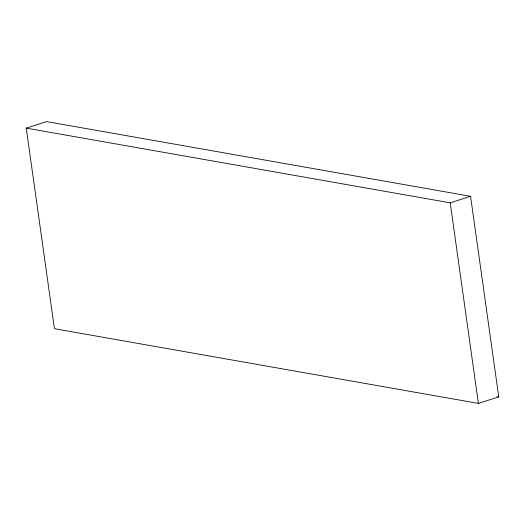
<?xml version="1.0" encoding="UTF-8"?>
<svg xmlns="http://www.w3.org/2000/svg" width="525" height="525" viewBox="0 0 525 525"><rect width="100%" height="100%" fill="white"/><g stroke="black" fill="none" stroke-linecap="round" stroke-linejoin="round"><path stroke-width="0.79" d="M26.25 128.126L46.594 121.597L470.564 196.298L498.75 396.874L478.406 403.403L54.436 328.702L26.25 128.126L450.214 202.834L470.564 196.298M497.136 396.585L498.75 396.874M450.214 202.834L478.406 403.403"/></g></svg>
